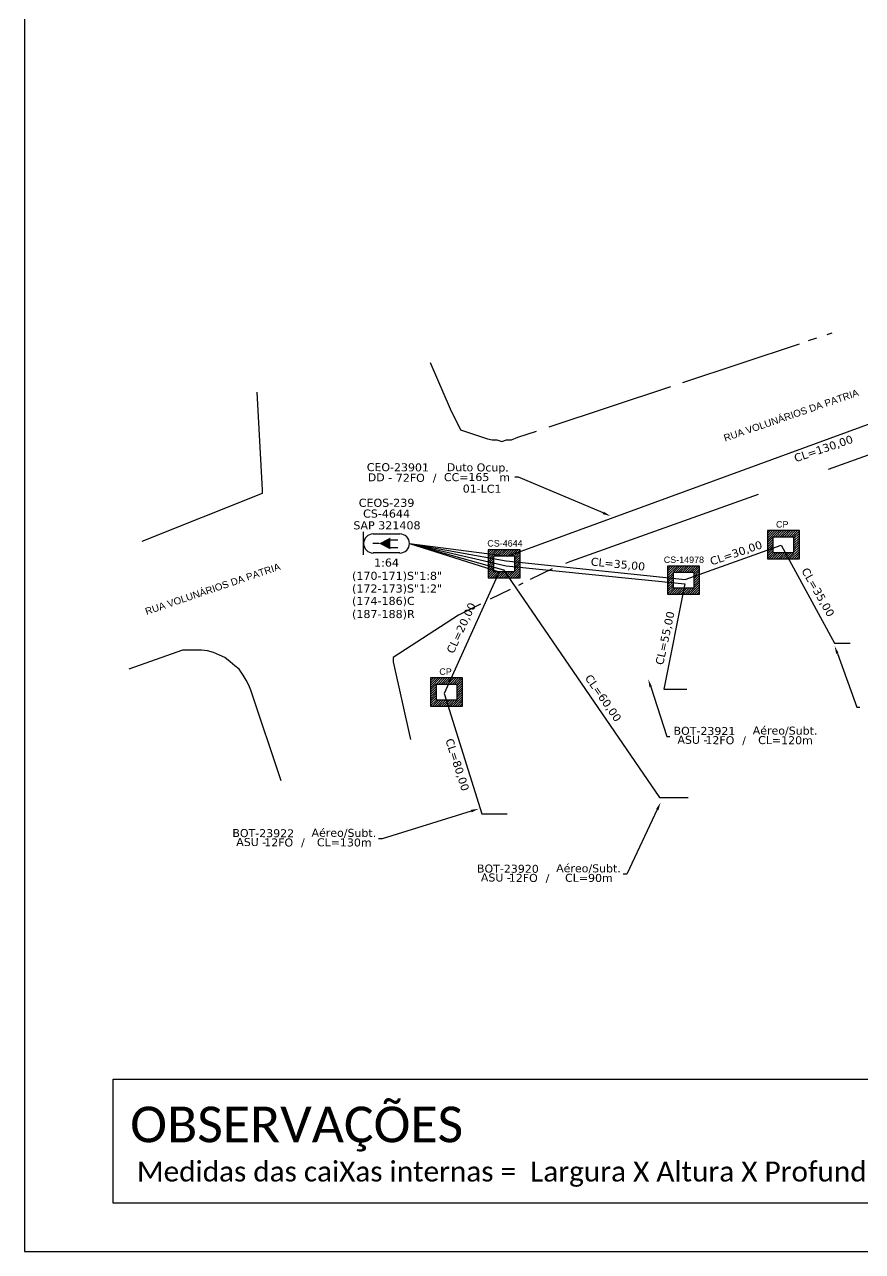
# Model space of a CAD drawing. Extents: x -89 to 749, y 705 to 1299.
# Drawn here: x -89.3 to 78.1, y 705 to 950.3 of the extents above; entities that cross this region are included whole.
import ezdxf
from ezdxf import colors
from ezdxf.entities.mleader import LeaderData, LeaderLine
from ezdxf.enums import TextEntityAlignment as Align
from ezdxf.math import Vec2, Vec3

# ---------------------------------------------------------------- set-up
doc = ezdxf.new("R2010")
doc.units = 0
for name, color, linetype in [('10.1-Caixas Subterrâneas', 5, 'Continuous'), ('20.4-CEOS', 1, 'Continuous'), ('CAP a instalar', 1, 'Continuous'), ('celulas gpon', 7, 'Continuous'), ('label_cabos', 7, 'Continuous'), ('Legenda', 1, 'Continuous'), ('QUADRA', 7, 'Continuous'), ('SETA', 7, 'Continuous')]:
    doc.layers.add(name, color=color, linetype=linetype)
doc.layers.add('EXTRA', color=50, linetype='Continuous', plot=False)
doc.layers.add('Segmento Logradouro Texto', color=7, linetype='Continuous', lineweight=0)
doc.styles.add('ARIAL', font='arial.ttf')
doc.styles.add('DIGICADE', font='arial.ttf')
doc.styles.add('siredit', font='verdana.ttf')
doc.styles.get("Standard").update_dxf_attribs({"font": 'arial.ttf'})
doc.styles.add('WMF-Calibri0', font='calibri.ttf')
doc.linetypes.add('FENCELINE1', pattern='A,0.25,-0.1,[133,ltypeshp.shx,S=0.1,R=0,X=-0.1,Y=0],-0.1,1', length=1.45)

# ---------------------------------------------------------------- blocks, each defined once
blk = doc.blocks.new('*X59')
at = {"color": 0, "linetype": 'Continuous'}
for p, q in [((-1.25, 0.34099), (-0.49099, 1.1)), ((-1.25, 0.517767), (-0.667767, 1.1)), ((-1.25, 0.694544), (-0.844544, 1.1)), ((-1.25, 0.87132), (-1.02132, 1.1)), ((-1.25, 1.048097), (-1.198097, 1.1)), ((-0.789214, 0.625), (-0.314214, 1.1)), ((-0.612437, 0.625), (-0.137437, 1.1)), ((-0.43566, 0.625), (0.03934, 1.1)), ((-0.258883, 0.625), (0.216117, 1.1)), ((-0.082107, 0.625), (0.392893, 1.1)), ((0.09467, 0.625), (0.56967, 1.1)), ((0.271447, 0.625), (0.746447, 1.1)), ((0.448223, 0.625), (0.923223, 1.1)), ((0.625, 0.625), (1.1, 1.1)), ((0.801777, 0.625), (1.25, 1.073223)), ((-1.25, 0.164214), (-0.8035, 0.610714)), ((-1.25, -0.012563), (-0.8035, 0.433937)), ((-1.25, -0.18934), (-0.8035, 0.25716)), ((-1.25, -0.366117), (-0.8035, 0.080383)), ((0.8035, 0.449947), (1.25, 0.896447)), ((0.8035, 0.27317), (1.25, 0.71967)), ((0.8035, 0.096393), (1.25, 0.542893)), ((0.8035, -0.080383), (1.25, 0.366117)), ((0.8035, -0.25716), (1.25, 0.18934)), ((0.8035, -0.433937), (1.25, 0.012563)), ((-1.25, -0.542893), (-0.8035, -0.096393)), ((-1.25, -0.71967), (-0.8035, -0.27317)), ((-1.25, -0.896447), (-0.8035, -0.449947)), ((-1.25, -1.073223), (-0.801777, -0.625)), ((-1.1, -1.1), (-0.625, -0.625)), ((-0.923223, -1.1), (-0.448223, -0.625)), ((-0.746447, -1.1), (-0.271447, -0.625)), ((-0.56967, -1.1), (-0.09467, -0.625)), ((-0.392893, -1.1), (0.082107, -0.625)), ((-0.216117, -1.1), (0.258883, -0.625)), ((-0.03934, -1.1), (0.43566, -0.625)), ((0.137437, -1.1), (0.612437, -0.625)), ((0.314214, -1.1), (0.789214, -0.625)), ((0.49099, -1.1), (1.25, -0.34099)), ((0.667767, -1.1), (1.25, -0.517767)), ((0.8035, -0.610714), (1.25, -0.164214)), ((0.844544, -1.1), (1.25, -0.694544)), ((1.02132, -1.1), (1.25, -0.87132)), ((1.198097, -1.1), (1.25, -1.048097))]:
    blk.add_line(p, q, dxfattribs=at)
blk = doc.blocks.new('MANHOLE_MQ')
at = {"color": 0, "linetype": 'Continuous'}
for p, q in [((0.00000623, 0.00000569), (-0.00000627, 0.00000569)), ((-0.00000627, 0.00000569), (-0.00000627, -0.00000531)), ((0.00000623, -0.00000531), (0.00000623, 0.00000569)), ((-0.00000404, 0.00000331), (0.00000399, 0.00000331)), ((-0.00000404, -0.00000294), (-0.00000404, 0.00000331)), ((0.00000399, 0.00000331), (0.00000399, -0.00000294)), ((0.00000399, -0.00000294), (-0.00000404, -0.00000294)), ((0.00000399, -0.00000294), (0.00000399, -0.00000294)), ((-0.00000627, -0.00000531), (0.00000623, -0.00000531))]:
    blk.add_line(p, q, dxfattribs=at)
at = {"color": 0, "linetype": 'Continuous', "xscale": 5e-06, "yscale": 5e-06, "zscale": 1e-05}
blk.add_blockref('*X59', (-0.00000002, 0.00000019), dxfattribs=at)
blk = doc.blocks.new('*U90')
at = {"layer": '20.4-CEOS', "color": 7, "style": 'siredit'}
for tag, p in [('FIBRAS_SPLITTER', (0, 0)), ('FIBRAS_TOP_C', (0, -4.13)), ('RESERVA_FINAIS', (0, -5.46))]:
    blk.add_attdef(tag, p, '', height=1.01, dxfattribs=at)
for tag, p, flags in [('ID_ATIVIDADE', (0, -6.77), 3), ('FATOR', (0, -8.09), 1), ('QTDE', (0, -9.4), 1), ('FID', (0, -10.71), 1)]:
    blk.add_attdef(tag, p, '', height=1.01, dxfattribs=dict(at, flags=flags))
blk = doc.blocks.new('*U89')
at = {"layer": '20.4-CEOS', "color": 7, "style": 'siredit'}
blk.add_attdef('FIBRAS_SPLITTER', (0, 0), '', height=1.01, dxfattribs=at)
for tag, p, flags in [('ID_ATIVIDADE', (0, -1.48), 3), ('FATOR', (0, -2.79), 3), ('QTDE', (0, -4.11), 1), ('FID', (0, -5.42), 1)]:
    blk.add_attdef(tag, p, '', height=1.01, dxfattribs=dict(at, flags=flags))
blk = doc.blocks.new('LEGENDA DOS CABOS')
at = {"layer": 'EXTRA', "color": 0, "style": 'siredit'}
for tag, p in [('ID', (4.6, 0.97)), ('XX', (9.03, 0.97))]:
    blk.add_attdef(tag, text='', height=0.48, rotation=359.69, dxfattribs=at).set_placement(p, align=Align.MIDDLE_CENTER)
at = {"layer": 'Legenda', "color": 0, "style": 'siredit'}
for tag, p in [('TIPO_CABO', (1.31, 0)), ('CABO', (4.69, -0.05)), ('/', (6.81, -0.05)), ('METROS', (10.03, -0.05))]:
    blk.add_attdef(tag, text='', height=0.8, rotation=359.69, dxfattribs=at).set_placement(p, align=Align.MIDDLE_CENTER)
blk = doc.blocks.new('Inst CB DT OCUP CFOA-SM-DD-S-72')
at = {"layer": 'label_cabos', "color": 0, "style": 'siredit'}
for tag, flags, p in [('ID_ATIVIDADE', 3, (1.31, 2.67)), ('FATOR', 1, (11.56, 2.55))]:
    blk.add_attdef(tag, text='', height=1, rotation=359.69, dxfattribs=dict(at, flags=flags)).set_placement(p, align=Align.MIDDLE_CENTER)
for tag, p in [('DESTINO_CABO', (3.13, 1.26)), ('TIPO_CABO', (13.11, 1.24)), ('TIPO_CABO', (1.11, 0)), ('CABO', (4.69, -0.05)), ('/', (7.71, -0.05)), ('LANCE', (10.41, 0.02)), ('UND', (16.46, 0)), ('FID', (13.65, -1.41))]:
    blk.add_attdef(tag, text='', height=1, rotation=359.69, dxfattribs=at).set_placement(p, align=Align.MIDDLE_CENTER)
blk.add_attdef('QTDE', (11.93, -0.45), '', height=1, rotation=359.69, dxfattribs=at)

msp = doc.modelspace()

# ---------------------------------------------------------------- linework, layer by layer
msp.add_lwpolyline([(-89.32, 705.02), (749.25, 705.02), (749.25, 1299.02), (-89.32, 1299.02), (-89.32, 705.02)])
at = {"color": 7}
msp.add_lwpolyline([(-71.63, 739.46), (130.36, 739.46), (130.36, 714.66), (-71.63, 714.66)], close=True, dxfattribs=at)
at = {"layer": '20.4-CEOS', "color": 5}
for p, q in [((-19.66, 848.49), (-14.31, 848.49)), ((-14.31, 844.68), (-19.66, 844.68))]:
    msp.add_line(p, q, dxfattribs=at)
for points in [[(-21.56, 844.29), (-21.56, 848.88)], [(-18.46, 846.58), (-19.74, 846.58)], [(-16.35, 847.34), (-14.72, 847.34)], [(-16.35, 845.75), (-14.72, 845.75)]]:
    msp.add_lwpolyline(points, dxfattribs=at)
msp.add_lwpolyline([(-18.46, 846.58, 0, 2.35, 0), (-16.25, 846.58, 2.35, 2.35, 0)], format="xyseb", dxfattribs=at)
for centre, start, end in [((-19.66, 846.58), 90, 270), ((-14.31, 846.58), 270, 90)]:
    msp.add_arc(centre, 1.91, start, end, dxfattribs=at)
at = {"layer": 'CAP a instalar', "color": 7, "linetype": 'FENCELINE1', "ltscale": 5}
for points in [[(-12.4, 846.58), (7.17, 844.02), (127.93, 888.21)], [(-12.4, 846.58), (6.37, 841.34), (37.54, 795.79), (43.3, 795.79), (43.3, 795.79)], [(-12.4, 846.58), (6.94, 843.13), (42.72, 839.41), (61.87, 846.26), (72.56, 826.63), (75.64, 826.63)], [(-12.4, 846.58), (5.5, 840.92), (-5.44, 816.57), (2.04, 792.54), (7.11, 792.54)], [(-12.4, 846.58), (6.95, 842.12), (42.61, 838.53)], [(42.61, 838.53), (38.44, 817.45), (43.03, 817.45)]]:
    msp.add_lwpolyline(points, dxfattribs=at)
at = {"layer": 'QUADRA', "color": 4}
for points in [[(71.04, 888.37), (72.05, 888.7)], [(42.19, 878.77), (65.52, 886.53)], [(67.35, 887.14), (69.03, 887.7)], [(-8.26, 882.8), (-4.26, 873.5), (-2.23, 869.32), (3.17, 867.49), (4.12, 867.32), (5.08, 867.32), (6.06, 866.99), (7, 867.32), (7.96, 867.32), (9.28, 867.82), (13, 869.06)], [(129.23, 882.14), (71.26, 861.38)], [(-65.82, 847.05), (-41.74, 856.64), (-41.78, 857.31), (-41.83, 858.48), (-42.84, 876.85)], [(15.49, 869.89), (39.8, 877.98)], [(57.26, 856.37), (19.79, 842.96), (18.75, 842.55)], [(16.14, 841.53), (11.72, 839.36)], [(7.71, 837.39), (3.74, 835.42)], [(10.24, 838.64), (9.38, 838.21)], [(1.79, 834.45), (-2.6, 832.27), (-15.66, 823.76), (-15.69, 822.93), (-15.69, 822.93), (-12.21, 807.42)], [(-38.06, 799.13), (-44.08, 817.25), (-44.47, 818.26), (-45.01, 819.26), (-45.66, 820.26), (-46.41, 821.43), (-47.3, 822.09), (-48.24, 822.93), (-49.28, 823.76), (-50.37, 824.26), (-51.54, 824.76), (-52.75, 825.1), (-53.97, 825.26), (-55.22, 825.26), (-56.5, 825.26), (-57.76, 825.26), (-68.51, 821.43)]]:
    msp.add_lwpolyline(points, dxfattribs=at)

# ---------------------------------------------------------------- block references
at = {"color": 0, "lineweight": 0}
ref = msp.add_blockref('Inst CB DT OCUP CFOA-SM-DD-S-72', (-19.73, 859.8), dxfattribs=dict(at, xscale=1.6, yscale=1.6, zscale=1.6))
ref.add_attrib('DESTINO_CABO', 'CEO-23901', dxfattribs={"layer": 'label_cabos', "color": 0, "height": 1.6, "rotation": 359.69, "style": 'siredit'}).set_placement((-14.72, 861.82), align=Align.MIDDLE_CENTER)
ref.add_attrib('TIPO_CABO', 'Duto Ocup.', dxfattribs={"layer": 'label_cabos', "color": 0, "height": 1.6, "rotation": 359.69, "style": 'siredit'}).set_placement((1.25, 861.8), align=Align.MIDDLE_CENTER)
ref.add_attrib('/', '/', dxfattribs={"layer": 'label_cabos', "color": 0, "height": 1.6, "rotation": 359.69, "style": 'siredit'}).set_placement((-7.38, 859.72), align=Align.MIDDLE_CENTER)
ref.add_attrib('FID', '01-LC1', dxfattribs={"layer": 'label_cabos', "color": 0, "height": 1.6, "rotation": 359.69, "style": 'siredit'}).set_placement((2.11, 857.54), align=Align.MIDDLE_CENTER)
ref.add_attrib('LANCE', 'CC=', dxfattribs={"layer": 'label_cabos', "color": 0, "height": 1.6, "rotation": 359.69, "style": 'siredit'}).set_placement((-3.07, 859.84), align=Align.MIDDLE_CENTER)
ref.add_attrib('UND', 'm', dxfattribs={"layer": 'label_cabos', "color": 0, "height": 1.6, "rotation": 359.69, "style": 'siredit'}).set_placement((6.62, 859.81), align=Align.MIDDLE_CENTER)
ref.add_attrib('CABO', '72FO', dxfattribs={"layer": 'label_cabos', "color": 0, "height": 1.6, "rotation": 359.69, "style": 'siredit'}).set_placement((-12.23, 859.72), align=Align.MIDDLE_CENTER)
ref.add_attrib('TIPO_CABO', 'DD - ', dxfattribs={"layer": 'label_cabos', "color": 0, "height": 1.6, "rotation": 359.69, "style": 'siredit'}).set_placement((-17.95, 859.8), align=Align.MIDDLE_CENTER)
ref.add_attrib('QTDE', '165', (-0.64, 859.08), dxfattribs={"layer": 'label_cabos', "color": 0, "height": 1.6, "rotation": 359.69, "style": 'siredit'})
at = {"layer": '10.1-Caixas Subterrâneas', "color": 30, "xscale": 511660.0868978531, "yscale": 511660.0868978531, "zscale": 511660.0868978531}
for p, rotation in [((62.3, 846.43), 180.0000000000624), ((6.52, 842.62), 180.0000000000625), ((42.37, 839.34), 180.0000000000624), ((-4.99, 816.97), 180.0000000000624)]:
    msp.add_blockref('MANHOLE_MQ', p, dxfattribs=dict(at, rotation=rotation))
at = {"layer": '20.4-CEOS', "color": 0, "lineweight": 0}
ref = msp.add_blockref('*U90', (-23.88, 839.31), dxfattribs=dict(at, xscale=1.6, yscale=1.6, zscale=1.6))
ref.add_attrib('FIBRAS_SPLITTER', '(170-171)S"1:8"', (-23.88, 839.31), dxfattribs={"color": 7, "height": 1.6155, "style": 'siredit'})
ref.add_attrib('FIBRAS_TOP_C', '(174-186)C', (-23.88, 834.29), dxfattribs={"color": 7, "height": 1.615, "style": 'siredit'})
ref.add_attrib('RESERVA_FINAIS', '(187-188)R', (-23.88, 831.67), dxfattribs={"color": 7, "height": 1.615, "style": 'siredit'})
at = {"layer": '20.4-CEOS', "color": 0, "lineweight": 0, "xscale": 1.6, "yscale": 1.6, "zscale": 1.6}
msp.add_blockref('*U89', (-23.88, 836.77), dxfattribs=at).add_auto_attribs({'FIBRAS_SPLITTER': '(172-173)S"1:2"'})
at = {"layer": 'label_cabos', "color": 0, "lineweight": 0}
ref = msp.add_blockref('LEGENDA DOS CABOS', (39.76, 806.49), dxfattribs=dict(at, xscale=1.6, yscale=1.6, zscale=1.6))
ref.add_attrib('ID', 'BOT-23921', dxfattribs={"color": 0, "height": 1.6, "rotation": 359.69, "style": 'siredit'}).set_placement((46.54, 809.1), align=Align.MIDDLE_CENTER)
ref.add_attrib('CABO', '12FO', dxfattribs={"color": 0, "height": 1.6, "rotation": 359.69, "style": 'siredit'}).set_placement((49.62, 807.25), align=Align.MIDDLE_CENTER)
ref.add_attrib('METROS', 'CL=120m', dxfattribs={"color": 0, "height": 1.6, "rotation": 359.69, "style": 'siredit'}).set_placement((62.73, 807.25), align=Align.MIDDLE_CENTER)
ref.add_attrib('XX', 'Aéreo/Subt.', dxfattribs={"color": 0, "height": 1.6, "rotation": 359.69, "style": 'siredit'}).set_placement((62.65, 809.17), align=Align.MIDDLE_CENTER)
ref.add_attrib('/', '/', dxfattribs={"color": 0, "height": 1.6, "rotation": 359.69, "style": 'siredit'}).set_placement((54.46, 807.25), align=Align.MIDDLE_CENTER)
ref.add_attrib('TIPO_CABO', 'ASU -', dxfattribs={"color": 0, "height": 1.6, "rotation": 359.69, "style": 'siredit'}).set_placement((44.14, 807.33), align=Align.MIDDLE_CENTER)
ref = msp.add_blockref('LEGENDA DOS CABOS', (-48.4, 786.05), dxfattribs=dict(at, xscale=1.6, yscale=1.6, zscale=1.6))
ref.add_attrib('ID', 'BOT-23922', dxfattribs={"color": 0, "height": 1.6, "rotation": 359.69, "style": 'siredit'}).set_placement((-41.62, 788.66), align=Align.MIDDLE_CENTER)
ref.add_attrib('CABO', '12FO', dxfattribs={"color": 0, "height": 1.6, "rotation": 359.69, "style": 'siredit'}).set_placement((-38.54, 786.81), align=Align.MIDDLE_CENTER)
ref.add_attrib('METROS', 'CL=130m', dxfattribs={"color": 0, "height": 1.6, "rotation": 359.69, "style": 'siredit'}).set_placement((-25.43, 786.81), align=Align.MIDDLE_CENTER)
ref.add_attrib('XX', 'Aéreo/Subt.', dxfattribs={"color": 0, "height": 1.6, "rotation": 359.69, "style": 'siredit'}).set_placement((-25.51, 788.73), align=Align.MIDDLE_CENTER)
ref.add_attrib('/', '/', dxfattribs={"color": 0, "height": 1.6, "rotation": 359.69, "style": 'siredit'}).set_placement((-33.7, 786.81), align=Align.MIDDLE_CENTER)
ref.add_attrib('TIPO_CABO', 'ASU -', dxfattribs={"color": 0, "height": 1.6, "rotation": 359.69, "style": 'siredit'}).set_placement((-44.02, 786.89), align=Align.MIDDLE_CENTER)
ref = msp.add_blockref('LEGENDA DOS CABOS', (0.47, 778.96), dxfattribs=dict(at, xscale=1.6, yscale=1.6, zscale=1.6))
ref.add_attrib('ID', 'BOT-23920', dxfattribs={"color": 0, "height": 1.6, "rotation": 359.69, "style": 'siredit'}).set_placement((7.26, 781.56), align=Align.MIDDLE_CENTER)
ref.add_attrib('CABO', '12FO', dxfattribs={"color": 0, "height": 1.6, "rotation": 359.69, "style": 'siredit'}).set_placement((10.34, 779.72), align=Align.MIDDLE_CENTER)
ref.add_attrib('METROS', 'CL=90m', dxfattribs={"color": 0, "height": 1.6, "rotation": 359.69, "style": 'siredit'}).set_placement((23.45, 779.72), align=Align.MIDDLE_CENTER)
ref.add_attrib('XX', 'Aéreo/Subt.', dxfattribs={"color": 0, "height": 1.6, "rotation": 359.69, "style": 'siredit'}).set_placement((23.37, 781.63), align=Align.MIDDLE_CENTER)
ref.add_attrib('/', '/', dxfattribs={"color": 0, "height": 1.6, "rotation": 359.69, "style": 'siredit'}).set_placement((15.18, 779.72), align=Align.MIDDLE_CENTER)
ref.add_attrib('TIPO_CABO', 'ASU -', dxfattribs={"color": 0, "height": 1.6, "rotation": 359.69, "style": 'siredit'}).set_placement((4.86, 779.79), align=Align.MIDDLE_CENTER)

# ---------------------------------------------------------------- texts
at = {"color": 7, "style": 'WMF-Calibri0'}
msp.add_text('OBSERVAÇÕES', height=7.1308, dxfattribs=at).set_placement((-68.21, 726.85))
at = {"color": 7, "insert": (-66.86, 723.01), "char_height": 4, "width": 658.8434, "attachment_point": 1, "style": 'WMF-Calibri0'}
msp.add_mtext('Medidas das caiXas internas =  Largura X Altura X Profundidade (cm)', dxfattribs=at)
at = {"layer": '10.1-Caixas Subterrâneas', "color": 30, "style": 'ARIAL'}
for s, p in [('CP', (60.84, 849.77)), ('CS-4644', (3.15, 845.97)), ('CS-14978', (38.41, 842.69)), ('CP', (-6.44, 820.32))]:
    msp.add_text(s, height=1.28, dxfattribs=at).set_placement(p)
at = {"layer": '20.4-CEOS', "color": 5, "lineweight": 0, "style": 'siredit'}
for s, p in [('CEOS-239', (-16.98, 855.53)), ('CS-4644', (-16.98, 853.37)), ('SAP 321408', (-16.9, 851.02)), ('1:64', (-16.98, 843.57))]:
    msp.add_text(s, height=1.615, dxfattribs=at).set_placement(p, align=Align.TOP_CENTER)
at = {"layer": 'celulas gpon', "style": 'siredit'}
for s, rotation, p in [('CL=130,00', 18.9168, (64.78, 862.81)), ('CL=30,00', 18.9168, (47.97, 842.17)), ('CL=35,00', 354.5091, (23.77, 842.19)), ('CL=35,00', 299.8052, (65.85, 841.16)), ('CL=20,00', 65.1762, (-3.63, 824.43)), ('CL=55,00', 77.7558, (38.28, 822.18)), ('CL=60,00', 304.7041, (22.57, 819.69)), ('CL=80,00', 287.78, (-5.24, 807.29))]:
    msp.add_text(s, height=1.6, rotation=rotation, dxfattribs=at).set_placement(p)
at = {"layer": 'Segmento Logradouro Texto', "color": 5, "linetype": 'Continuous', "char_height": 1.4, "attachment_point": 1, "style": 'DIGICADE'}
for insert, width, rotation in [((50.22, 868.27), 29.0832, 18.9713), ((-65.38, 833.61), 31.6589, 18.7187)]:
    msp.add_mtext('\\o\\l\\fArial|b0|i0|c0|p34;\\T1.0000000000;\\W1.0000000000;RUA VOLUNÁRIOS DA PATRIA', dxfattribs=dict(at, insert=insert, width=width, rotation=rotation))

# ---------------------------------------------------------------- leaders
at = {"layer": 'SETA', "lineweight": 0}
ml = msp.add_multileader_mtext('Standard', dxfattribs=at)
ml.set_content('', color=256)
ml.set_leader_properties()
ml.build(insert=Vec2(0, 0))
ml.multileader.update_dxf_attribs({"text_right_attachment_type": 6, "dogleg_length": 0.36, "arrow_head_size": 1.6})
ctx = ml.context
ctx.base_point, ctx.char_height, ctx.arrow_head_size, ctx.landing_gap_size, ctx.plane_origin, ctx.plane_x_axis = Vec3(8.82, 859.87), 0.288, 1.6, 0.144, Vec3(940877.95, -15543933.91), Vec3(-1, 0)
ctx.right_attachment, ctx.text_align_type = 6, 2
notes = []
notes.append((ctx, [(0, (1, 1, 0), (9.4, 859.87), (-1, 0), 0.576, [(0, [(27.78, 852.07)], 0, [])])]))
ctx.mtext.insert, ctx.mtext.alignment = Vec3(8.68, 860.21), 3
ml = msp.add_multileader_mtext('Standard', dxfattribs=at)
ml.set_content('', color=256)
ml.set_leader_properties()
ml.build(insert=Vec2(0, 0))
ml.multileader.update_dxf_attribs({"text_right_attachment_type": 6, "dogleg_length": 0.36, "arrow_head_size": 1.6})
ctx = ml.context
ctx.base_point, ctx.char_height, ctx.arrow_head_size, ctx.landing_gap_size, ctx.plane_origin = Vec3(77.56, 813.83), 0.288, 1.6, 0.144, Vec3(-940791.58, -15543979.95)
ctx.right_attachment = 6
notes.append((ctx, [(0, (1, 1, 0), (76.98, 813.83), (1, 0), 0.576, [(0, [(72.55, 826.1)], 0, [])])]))
ctx.mtext.insert = Vec3(77.7, 813.97)
ml = msp.add_multileader_mtext('Standard', dxfattribs=at)
ml.set_content('', color=256)
ml.set_leader_properties()
ml.build(insert=Vec2(0, 0))
ml.multileader.update_dxf_attribs({"text_right_attachment_type": 6, "dogleg_length": 0.36, "arrow_head_size": 1.6})
ctx = ml.context
ctx.base_point, ctx.char_height, ctx.arrow_head_size, ctx.landing_gap_size, ctx.plane_origin = Vec3(39.61, 807.97), 0.288, 1.6, 0.144, Vec3(-940829.52, -15543985.81)
ctx.right_attachment = 6
notes.append((ctx, [(0, (1, 1, 0), (39.04, 807.97), (1, 0), 0.576, [(0, [(35.31, 819.44)], 0, [])])]))
ctx.mtext.insert = Vec3(39.76, 808.11)
ml = msp.add_multileader_mtext('Standard', dxfattribs=at)
ml.set_content('', color=256)
ml.set_leader_properties()
ml.build(insert=Vec2(0, 0))
ml.multileader.update_dxf_attribs({"text_right_attachment_type": 6, "dogleg_length": 0.36, "arrow_head_size": 1.6})
ctx = ml.context
ctx.base_point, ctx.char_height, ctx.arrow_head_size, ctx.landing_gap_size, ctx.plane_origin, ctx.plane_x_axis = Vec3(-18.42, 787.53), 0.288, 1.6, 0.144, Vec3(940850.72, -15544006.25), Vec3(-1, 0)
ctx.right_attachment = 6
notes.append((ctx, [(0, (1, 1, 0), (-17.84, 787.53), (-1, 0), 0.576, [(0, [(1.48, 793.54)], 0, [])])]))
ctx.mtext.insert = Vec3(-18.56, 787.87)
ml = msp.add_multileader_mtext('Standard', dxfattribs=at)
ml.set_content('', color=256)
ml.set_leader_properties()
ml.build(insert=Vec2(0, 0))
ml.multileader.update_dxf_attribs({"text_right_attachment_type": 6, "dogleg_length": 0.36, "arrow_head_size": 1.6})
ctx = ml.context
ctx.base_point, ctx.char_height, ctx.arrow_head_size, ctx.landing_gap_size, ctx.plane_origin, ctx.plane_x_axis = Vec3(30.46, 780.43), 0.288, 1.6, 0.144, Vec3(940899.6, -15544013.34), Vec3(-1, 0)
ctx.right_attachment, ctx.text_align_type = 6, 2
notes.append((ctx, [(0, (1, 1, 0), (31.04, 780.43), (-1, 0), 0.576, [(0, [(37.78, 794.81)], 0, [])])]))
ctx.mtext.insert, ctx.mtext.alignment = Vec3(30.32, 780.78), 3
for ctx, leaders in notes:
    for number, flags, end, landing, length, lines in leaders:
        leader = LeaderData()
        leader.index, (leader.has_last_leader_line, leader.has_dogleg_vector, leader.attachment_direction) = number, flags
        leader.last_leader_point, leader.dogleg_vector, leader.dogleg_length = Vec3(end), Vec3(landing), length
        for number, points, colour, breaks in lines:
            line = LeaderLine()
            line.index, line.vertices, line.color, line.breaks = number, Vec3.list(points), colors.encode_raw_color(colour), breaks
            leader.lines.append(line)
        ctx.leaders.append(leader)

doc.saveas('drawing.dxf')
